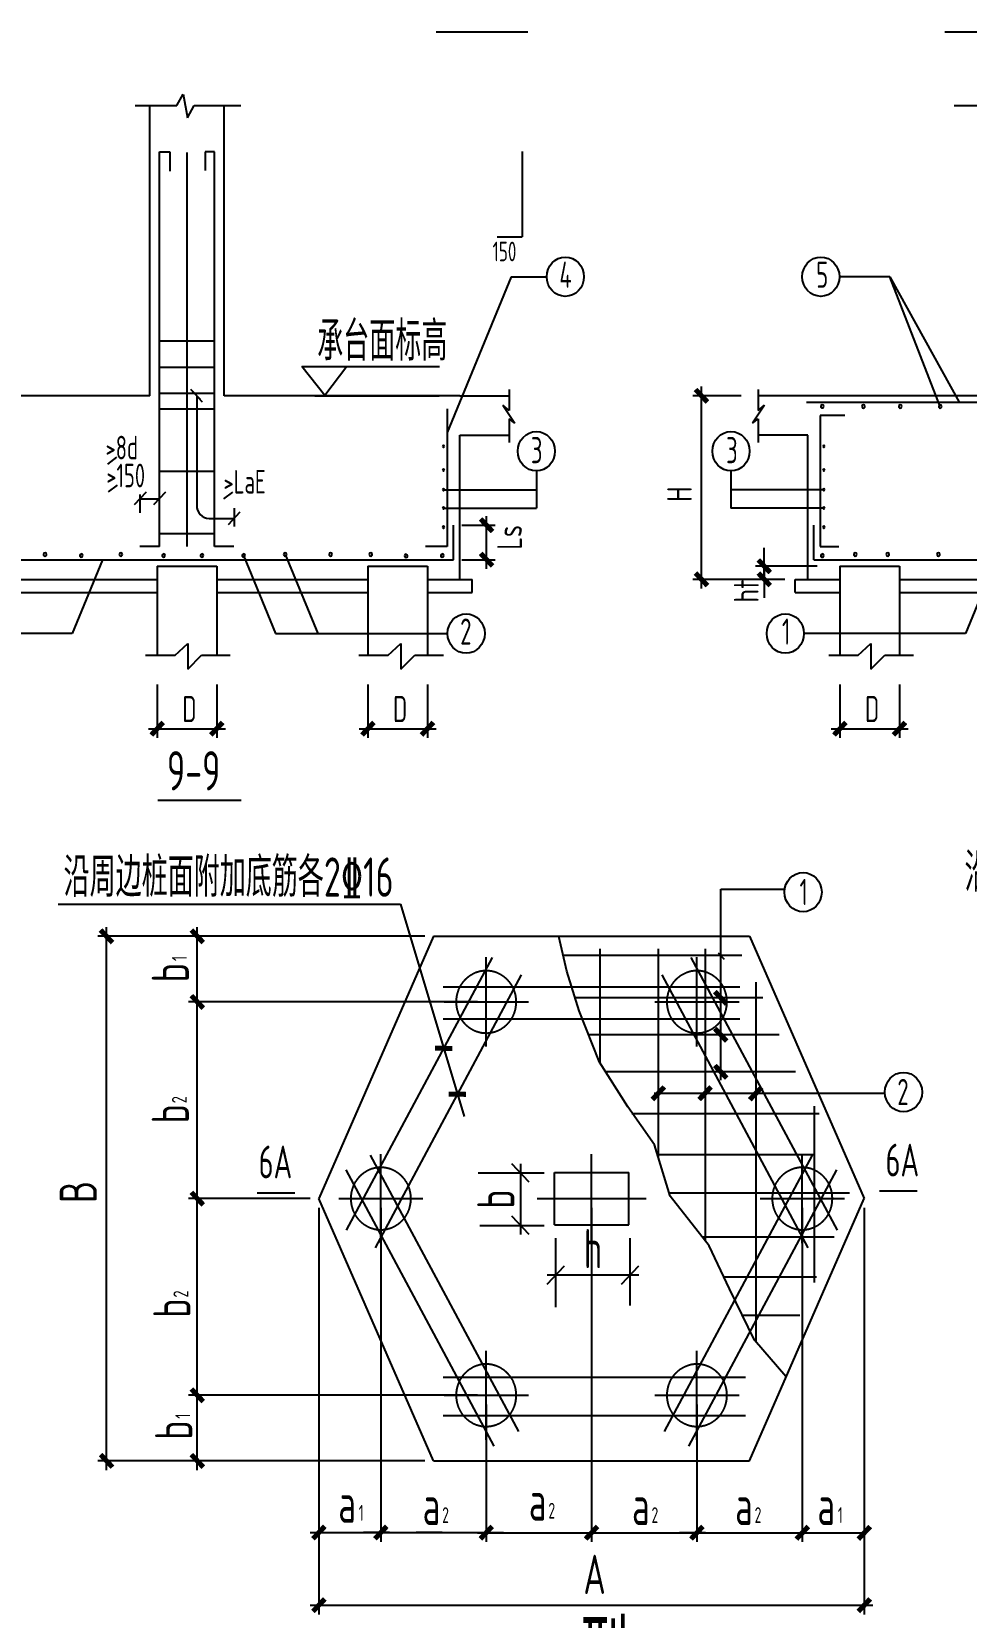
# Model space of a CAD drawing. Extents: x -695511 to 885008, y -751583 to -95266.
# Drawn here: x -355585 to -348460, y -269465 to -257374 of the extents above; entities that cross this region are included whole.
import ezdxf
from ezdxf.enums import TextEntityAlignment as Align

# ---------------------------------------------------------------- set-up
doc = ezdxf.new("R2010")
doc.units = 0
doc.header["$LTSCALE"] = 1000
doc.header["$MEASUREMENT"] = 0
doc.linetypes.add('DASHED', pattern=[3.75, 2.5, -1.25])
for name, color, linetype in [('CT', 3, 'Continuous'), ('GZ', 211, 'Continuous'), ('Z', 2, 'Continuous'), ('ZZX', 7, 'Continuous')]:
    doc.layers.add(name, color=color, linetype=linetype)
doc.styles.add('TSSD_Rein', font='Tssdeng.shx', dxfattribs={"width": 0.7, "bigfont": 'hztxt.shx'})

# ---------------------------------------------------------------- blocks, each defined once
blk = doc.blocks.new('_ArchTick')
at = {"color": 0, "linetype": 'ByBlock', "const_width": 0.4}
blk.add_lwpolyline([(-0.5, -0.5), (0.5, 0.5)], dxfattribs=at)
blk = doc.blocks.new('*E161')
at = {"xscale": 96.00000000047442, "yscale": 96.00000000047442, "zscale": 96.00000000047442, "rotation": 133.9612673319427}
for p in [(28551, -27458), (28662, -27808)]:
    blk.add_blockref('_ArchTick', p, dxfattribs=at)

msp = doc.modelspace()

# ---------------------------------------------------------------- linework, layer by layer
for p, q in [((-354281.7, -260198.4), (-354372.4, -260102.4)), ((-354713.1, -260886.9), (-354803.8, -260982.9)), ((-354565, -260886.9), (-354655.7, -260982.9)), ((-353997.2, -261037.8), (-354087.9, -261133.8))]:
    msp.add_line(p, q)
at = {"layer": 'CT', "color": 3, "linetype": 'Continuous'}
for p, q in [((-351944, -260102.3), (-351944, -260262.9)), ((-350046.8, -260102.3), (-350046.8, -260262.9)), ((-351944, -260262.9), (-351992.8, -260221)), ((-351992.8, -260221), (-351901.6, -260360.6)), ((-349998, -260221), (-350089.2, -260360.6)), ((-350046.8, -260262.9), (-349998, -260221)), ((-351901.6, -260360.6), (-351944, -260326.8)), ((-351944, -260326.8), (-351944, -260506.5)), ((-350089.2, -260360.6), (-350046.8, -260326.8)), ((-350046.8, -260326.8), (-350046.8, -260506.5))]:
    msp.add_line(p, q, dxfattribs=at)
at = {"layer": 'CT', "color": 7, "linetype": 'Continuous'}
for p, q in [((-354627.8, -261450.4), (-354174.2, -261450.4)), ((-353021.3, -261450.4), (-352567.7, -261450.4)), ((-349423.1, -261450.4), (-348969.5, -261450.4))]:
    msp.add_line(p, q, dxfattribs=at)
at = {"layer": 'CT', "linetype": 'Continuous'}
for p, q in [((-355780.7, -261550.4), (-354627.8, -261550.4)), ((-354174.2, -261550.4), (-353021.7, -261550.4)), ((-352567.7, -261550.4), (-352227.5, -261550.4)), ((-352227.5, -261650.4), (-352227.5, -261550.4)), ((-349763.3, -261650.4), (-349763.3, -261550.4)), ((-349763.3, -261550.4), (-349423.1, -261550.4)), ((-348969.5, -261550.4), (-347816.6, -261550.4)), ((-355780.7, -261650.4), (-354627.8, -261650.4)), ((-354174.2, -261650.4), (-353021.3, -261650.4)), ((-352567.7, -261650.4), (-352227.5, -261650.4)), ((-349763.3, -261650.4), (-349423.1, -261650.4)), ((-348969.5, -261650.4), (-347816.6, -261650.4))]:
    msp.add_line(p, q, dxfattribs=at)
at = {"layer": 'GZ', "color": 7, "linetype": 'DASHED'}
for centre in [(-352119.8, -264772.6), (-350513.3, -264772.6), (-352923, -266272.6), (-349710, -266272.6), (-352119.8, -267772.6), (-350513.3, -267772.6)]:
    msp.add_ellipse(centre, major_axis=(0, 240), ratio=0.945, start_param=4.712389, end_param=10.9955743, dxfattribs=at)
at = {"layer": 'Z', "linetype": 'Continuous'}
for p, q in [((-351600, -266472.6), (-351600, -266072.6)), ((-351600, -266072.6), (-351033, -266072.6)), ((-351033, -266472.6), (-351033, -266072.6)), ((-351600, -266472.6), (-351033, -266472.6))]:
    msp.add_line(p, q, dxfattribs=at)
at = {"layer": 'ZZX', "color": 6, "linetype": 'Continuous'}
for p, q in [((-352501.4, -257374.5), (-351802.9, -257374.5)), ((-348623.7, -257374.5), (-347925.2, -257374.5)), ((-351846.4, -258288.4), (-351846.4, -258937.7)), ((-352035.4, -258937.7), (-351846.4, -258937.7)), ((-352416.5, -260250.4), (-352416.5, -261300.4)), ((-349574.3, -260300.4), (-349574.3, -261300.4)), ((-349385.3, -260300.4), (-349574.3, -260300.4)), ((-352369.3, -261400.4), (-352369.3, -261137.9)), ((-349621.5, -261400.4), (-349621.5, -261137.9)), ((-352416.5, -261300.4), (-352583.1, -261300.4)), ((-349574.3, -261300.4), (-349430.3, -261300.4))]:
    msp.add_line(p, q, dxfattribs=at)
at = {"layer": 'ZZX'}
for p, q in [((-354479.6, -257936.7), (-354429.4, -257849.5)), ((-354429.4, -257849.5), (-354396.1, -258030.8)), ((-354796.7, -257936.7), (-354479.6, -257936.7)), ((-354396.1, -258030.8), (-354346, -257936.7)), ((-354346, -257936.7), (-353990, -257936.7)), ((-348552.4, -257936.7), (-348235.3, -257936.7)), ((-348658.4, -260232.1), (-349042.9, -259242.6)), ((-349042.9, -259242.6), (-348513.9, -260200.4)), ((-350176.9, -260150.4), (-350544.7, -260150.4)), ((-350478.5, -261620.4), (-350478.5, -260080.4)), ((-355004.6, -260671.3), (-354936, -260619.5)), ((-351737.1, -260723.8), (-351737.1, -261007.4)), ((-350253.7, -260723.8), (-350253.7, -261007.4)), ((-354998.5, -260884.4), (-354929.9, -260832.6)), ((-354120.7, -260937), (-354052.1, -260885.2)), ((-352445.2, -260866.9), (-351737.1, -260866.9)), ((-349545.6, -260866.9), (-350253.7, -260866.9)), ((-354759.5, -260936), (-354611.4, -260936)), ((-352445.2, -261007.4), (-351737.1, -261007.4)), ((-349545.6, -261007.4), (-350253.7, -261007.4)), ((-352306.8, -261137.9), (-352050.7, -261137.9)), ((-352116.9, -261470.4), (-352116.9, -261067.9)), ((-352306.8, -261400.4), (-352050.7, -261400.4)), ((-350176.9, -261550.4), (-350544.7, -261550.4)), ((-354627.8, -262353.5), (-354627.8, -262759.3)), ((-354174.2, -262353.5), (-354174.2, -262759.3)), ((-353021.3, -262353.5), (-353021.3, -262759.3)), ((-352567.7, -262353.5), (-352567.7, -262759.3)), ((-349423.1, -262353.5), (-349423.1, -262759.3)), ((-348969.5, -262353.5), (-348969.5, -262759.3)), ((-354694, -262689.3), (-354108.1, -262689.3)), ((-353087.5, -262689.3), (-352501.6, -262689.3)), ((-349489.2, -262689.3), (-348903.3, -262689.3)), ((-350331.5, -265369.6), (-350331.5, -263912.1)), ((-350331.5, -263912.1), (-349843.9, -263912.1)), ((-352773.9, -264027.3), (-352288.9, -265647.2)), ((-351505.5, -264537.9), (-351565.2, -264273)), ((-350351.2, -264398.1), (-350304.7, -264447.2)), ((-351410.1, -264840.7), (-351505.5, -264537.9)), ((-350351.2, -264721), (-350304.7, -264770.2)), ((-351254.9, -265231.8), (-351410.1, -264840.7)), ((-350351.2, -265002.9), (-350304.7, -265052)), ((-352491.6, -265128.2), (-352397.9, -265125.3)), ((-351040.2, -265572.4), (-351254.9, -265231.8)), ((-350351.2, -265284.8), (-350304.7, -265333.9)), ((-352386.8, -265478.3), (-352293.1, -265475.4)), ((-350034.9, -265430.6), (-350093, -265508.4)), ((-350837.3, -265862.6), (-351040.2, -265572.4)), ((-350718, -266253.7), (-350837.3, -265862.6)), ((-350419.7, -266632.2), (-350718, -266253.7)), ((-350264.6, -266960.2), (-350419.7, -266632.2)), ((-350073.7, -267351.3), (-350264.6, -266960.2)), ((-349835, -267628.8), (-350073.7, -267351.3))]:
    msp.add_line(p, q, dxfattribs=at)
at = {"layer": 'ZZX', "color": 7, "linetype": 'Continuous'}
for p, q in [((-354684.5, -260150.4), (-354684.5, -257936.7)), ((-354117.5, -260150.4), (-354117.5, -257936.7)), ((-354684.5, -260150.4), (-356480, -260150.4)), ((-354327.1, -260150.4), (-354327.1, -260985.8)), ((-352322, -260150.4), (-354117.5, -260150.4)), ((-353425.6, -260150.4), (-352657, -260150.4)), ((-352657, -260150.4), (-352477.5, -260150.4)), ((-352322, -260150.4), (-351944, -260150.4)), ((-349668.8, -260150.4), (-350046.8, -260150.4)), ((-347306.3, -260150.4), (-349668.8, -260150.4)), ((-352322, -261550.4), (-352322, -260450.4)), ((-352322, -260450.4), (-351944, -260450.4)), ((-349668.8, -260450.4), (-350046.8, -260450.4)), ((-349668.8, -261550.4), (-349668.8, -260450.4)), ((-354759.5, -260903.9), (-354759.5, -261043.2)), ((-354042.6, -261008.9), (-354042.6, -261148.2)), ((-354232.6, -261085.8), (-354042.6, -261085.8)), ((-349999.7, -261520.4), (-349999.7, -261310.4)), ((-349596.5, -261450.4), (-350065.8, -261450.4)), ((-349999.7, -261550.4), (-349999.7, -261450.4)), ((-349999.7, -261480.4), (-349999.7, -261690.4)), ((-349936.7, -261550.4), (-350065.8, -261550.4)), ((-352521.4, -264272.6), (-353395.5, -266272.6)), ((-352521.4, -264272.6), (-350111.7, -264272.6)), ((-350111.7, -264272.6), (-349237.5, -266272.6)), ((-352521.4, -268272.6), (-353395.5, -266272.6)), ((-350111.7, -268272.6), (-349237.5, -266272.6)), ((-352521.4, -268272.6), (-350111.7, -268272.6))]:
    msp.add_line(p, q, dxfattribs=at)
at = {"layer": 'ZZX', "color": 6}
for p, q in [((-354611.4, -261300.4), (-354611.4, -258290.6)), ((-354611.4, -258291.7), (-354531.6, -258291.7)), ((-354531.6, -258291.7), (-354531.6, -258438.9)), ((-354400.9, -261300.4), (-354400.9, -258296.5)), ((-354191.2, -258291.7), (-354263, -258291.7)), ((-354263, -258291.7), (-354263, -258433)), ((-354191.2, -261300.4), (-354191.2, -258290.6)), ((-354611.4, -259731.3), (-354191.2, -259731.3)), ((-354611.4, -259931.3), (-354191.2, -259931.3)), ((-354611.4, -260131.3), (-354191.2, -260131.3)), ((-354611.4, -260250.4), (-354191.2, -260250.4)), ((-349679, -260200.4), (-345558, -260200.4)), ((-354611.4, -260725.4), (-354191.2, -260725.4)), ((-354611.4, -261200.4), (-354191.2, -261200.4)), ((-356432.8, -261400.4), (-352369.3, -261400.4)), ((-354611.4, -261300.4), (-354759.5, -261300.4)), ((-354043.1, -261300.4), (-354191.2, -261300.4)), ((-349621.5, -261400.4), (-345558, -261400.4)), ((-354623.5, -263233.6), (-353987.5, -263233.6)), ((-350172.1, -264418.9), (-351532.3, -264418.9)), ((-351253.1, -264369.2), (-351253.1, -265234.8)), ((-350807.5, -264369.2), (-350807.5, -265960.3)), ((-350451.1, -264369.2), (-350451.1, -266592.4)), ((-352447, -264657.3), (-350186, -264657.3)), ((-350064.9, -264622.1), (-350064.9, -267361.5)), ((-350011.8, -264741.9), (-351441.2, -264741.9)), ((-352447, -264902.3), (-350186, -264902.3)), ((-349886.6, -265023.7), (-351337.5, -265023.7)), ((-349761.4, -265305.6), (-351208.4, -265305.6)), ((-349581.2, -265625.3), (-351009, -265625.3)), ((-349619.4, -265568.8), (-349619.4, -266912.1)), ((-349619.4, -265939.4), (-350813.9, -265939.4)), ((-350761.1, -268049.5), (-349632.4, -265941.8)), ((-350575, -268161.1), (-349446.3, -266053.4)), ((-353866.3, -266228.5), (-353578.1, -266228.5)), ((-349349.7, -266232.4), (-350724.5, -266232.4)), ((-349122, -266214), (-348833.8, -266214)), ((-349467.7, -266565.6), (-350472.2, -266565.6)), ((-349601.4, -266871.1), (-350306.7, -266871.1)), ((-349729.7, -267164.1), (-350165.1, -267164.1))]:
    msp.add_line(p, q, dxfattribs=at)
at = {"layer": 'ZZX', "linetype": 'Continuous'}
for p, q in [((-351928.3, -259242.6), (-352416.5, -260430.3)), ((-351928.3, -259242.6), (-351658.6, -259242.6)), ((-349042.9, -259242.6), (-349427, -259242.6)), ((-353524.3, -259928.1), (-352474.9, -259928.1)), ((-353351.3, -260148.5), (-353524.3, -259928.1)), ((-353182.2, -259928.1), (-353351.3, -260148.5)), ((-355044.6, -261400.4), (-355276.2, -261963.9)), ((-353969.6, -261368.7), (-353725, -261963.9)), ((-353652.5, -261360.8), (-353404.6, -261963.9)), ((-348233.3, -261400.4), (-348465, -261963.9)), ((-354627.8, -261450.4), (-354627.8, -262128.7)), ((-354174.2, -261450.4), (-354174.2, -262128.7)), ((-353021.3, -261450.4), (-353021.3, -262128.7)), ((-352567.7, -261450.4), (-352567.7, -262128.7)), ((-349423.1, -261450.4), (-349423.1, -262128.7)), ((-348969.5, -261450.4), (-348969.5, -262128.7)), ((-355276.2, -261963.9), (-356508.8, -261963.9)), ((-353725, -261963.9), (-352414.5, -261963.9)), ((-348465, -261963.9), (-349697.6, -261963.9)), ((-354716.6, -262128.7), (-354493.1, -262128.7)), ((-354494.8, -262130.2), (-354395.5, -262040.2)), ((-354395.5, -262040.2), (-354395.5, -262235.3)), ((-354395.5, -262235.3), (-354289.9, -262128.7)), ((-354289.9, -262128.7), (-354072.3, -262128.7)), ((-353090.7, -262128.7), (-352867.3, -262128.7)), ((-352868.9, -262130.2), (-352769.6, -262040.2)), ((-352769.6, -262040.2), (-352769.6, -262235.3)), ((-352769.6, -262235.3), (-352664, -262128.7)), ((-352664, -262128.7), (-352446.5, -262128.7)), ((-349507.3, -262128.7), (-349283.9, -262128.7)), ((-349285.5, -262130.2), (-349186.2, -262040.2)), ((-349186.2, -262040.2), (-349186.2, -262235.3)), ((-349186.2, -262235.3), (-349080.6, -262128.7)), ((-349080.6, -262128.7), (-348863.1, -262128.7)), ((-355383.2, -264027.3), (-352773.9, -264027.3)), ((-350840.5, -265469.1), (-349080.1, -265469.1))]:
    msp.add_line(p, q, dxfattribs=at)
at = {"layer": 'ZZX', "color": 1}
for p, q in [((-354299.1, -260180), (-354355, -260120.8)), ((-352119.8, -265112.6), (-352119.8, -264432.6)), ((-350513.3, -265112.6), (-350513.3, -264432.6)), ((-352441.1, -264772.6), (-351798.5, -264772.6)), ((-350834.6, -264772.6), (-350192, -264772.6)), ((-352923, -266612.6), (-352923, -265932.6)), ((-351316.5, -266612.6), (-351316.5, -265932.6)), ((-349710, -266612.6), (-349710, -265932.6)), ((-353244.3, -266272.6), (-352601.7, -266272.6)), ((-351732.3, -266272.6), (-350900.7, -266272.6)), ((-350031.3, -266272.6), (-349388.7, -266272.6)), ((-352119.8, -268112.6), (-352119.8, -267432.6)), ((-350513.3, -268112.6), (-350513.3, -267432.6)), ((-352441.1, -267772.6), (-351798.5, -267772.6)), ((-350834.6, -267772.6), (-350192, -267772.6))]:
    msp.add_line(p, q, dxfattribs=at)
at = {"layer": 'ZZX', "color": 7}
for p, q in [((-349842.2, -261550.4), (-350284.1, -261550.4)), ((-352587.6, -264272.6), (-355080.5, -264272.6)), ((-355014.4, -268342.6), (-355014.4, -264202.6)), ((-352587.6, -264272.6), (-354388.4, -264272.6)), ((-354322.3, -264842.6), (-354322.3, -264202.6)), ((-352185.9, -264772.6), (-354388.4, -264772.6)), ((-354322.3, -266342.6), (-354322.3, -264702.6)), ((-352180.3, -266077.3), (-351677.3, -266077.3)), ((-351791.3, -266147.3), (-351923.6, -266007.3)), ((-351857.4, -266007.3), (-351857.4, -266547.3)), ((-354322.3, -267842.6), (-354322.3, -266202.6)), ((-353461.7, -266272.6), (-354388.4, -266272.6)), ((-353461.7, -266272.6), (-354388.4, -266272.6)), ((-353395.5, -266342.6), (-353395.5, -268889.1)), ((-352923, -266342.6), (-352923, -268889.1)), ((-351316.5, -266342.6), (-351316.5, -268890.3)), ((-349710, -266342.6), (-349710, -268890.9)), ((-349237.5, -266342.6), (-349237.5, -269443.1)), ((-349237.5, -266342.6), (-349237.5, -268891.5)), ((-352169.2, -266477.3), (-351677.3, -266477.3)), ((-351791.3, -266547.3), (-351923.6, -266407.3)), ((-351589.6, -267100), (-351589.6, -266573.4)), ((-351022.6, -267088.3), (-351022.6, -266573.4)), ((-351655.7, -266924.3), (-351523.4, -266784.3)), ((-351088.7, -266924.3), (-350956.4, -266784.3)), ((-351655.7, -266854.3), (-350956.4, -266854.3)), ((-352185.9, -267772.6), (-354388.4, -267772.6)), ((-352185.9, -267772.6), (-354388.4, -267772.6)), ((-354322.3, -268342.6), (-354322.3, -267702.6)), ((-353395.5, -267842.6), (-353395.5, -269443.1)), ((-352119.8, -267842.6), (-352119.8, -268889.7)), ((-350513.3, -267842.6), (-350513.3, -268890.3)), ((-352587.6, -268272.6), (-355080.5, -268272.6)), ((-352587.6, -268272.6), (-354388.4, -268272.6)), ((-353461.7, -268819.1), (-352856.9, -268819.1)), ((-352856.9, -268819.1), (-353055.3, -268819.1)), ((-352923, -268819.1), (-352521.4, -268819.1)), ((-352455.3, -268819.7), (-352653.7, -268819.7)), ((-352587.6, -268819.1), (-352389.1, -268819.1)), ((-352521.4, -268819.7), (-352119.8, -268819.7)), ((-352185.9, -268819.7), (-351987.5, -268819.7)), ((-352185.9, -268820.3), (-351250.4, -268820.3)), ((-351382.7, -268820.3), (-350447.1, -268820.3)), ((-350447.1, -268820.3), (-350645.6, -268820.3)), ((-350513.3, -268820.3), (-350111.7, -268820.3)), ((-350177.8, -268820.3), (-349710, -268820.3)), ((-349776.2, -268820.3), (-349237.5, -268820.3)), ((-353461.7, -269373.1), (-349171.4, -269373.1))]:
    msp.add_line(p, q, dxfattribs=at)
at = {"layer": 'ZZX', "color": 6, "linetype": 'DASHED'}
for p, q in [((-352073.2, -264432.9), (-353187.8, -266514.4)), ((-350559.9, -264432.9), (-349445.3, -266514.4)), ((-351852, -264565.6), (-352966.6, -266647)), ((-350781.1, -264565.6), (-349666.5, -266647)), ((-351872, -268049.5), (-353000.7, -265941.8)), ((-352058.1, -268161.1), (-353186.8, -266053.4)), ((-352447, -267633.4), (-350143, -267633.4)), ((-352447, -267926.3), (-350143, -267926.3))]:
    msp.add_line(p, q, dxfattribs=at)
at = {"layer": 'ZZX', "linetype": 'Continuous'}
for centre, major_axis, start_param, end_param in [((-351516.8, -259242.6), (0, 150), -1.5707963, 4.712389), ((-349568.8, -259242.6), (0, 150), -1.5707963, 4.712389), ((-349557.4, -260231.3), (0, 12.5), -1.5707963, 1.5707963), ((-349557.4, -260231.3), (0, 12.5), 1.5707963, 4.712389), ((-349244.4, -260232.1), (0, 12.5), -1.5707963, 1.5707963), ((-349244.4, -260232.1), (0, 12.5), 1.5707963, 4.712389), ((-348962.9, -260232.1), (0, 12.5), -1.5707963, 1.5707963), ((-348962.9, -260232.1), (0, 12.5), 1.5707963, 4.712389), ((-348658.4, -260232.1), (0, 12.5), -1.5707963, 1.5707963), ((-348658.4, -260232.1), (0, 12.5), 1.5707963, 4.712389), ((-351737.1, -260573.8), (0, 150), -1.5707963, 4.712389), ((-350253.7, -260573.8), (0, 150), -1.5707963, 4.712389), ((-352445.2, -260536.5), (0, 7.5), -1.5707963, 1.5707963), ((-352445.2, -260536.5), (0, 7.5), 1.5707963, 4.712389), ((-349545.6, -260536.5), (0, 7.5), 4.712389, 7.8539816), ((-349545.6, -260536.5), (0, 7.5), 1.5707963, 4.712389), ((-352445.2, -260716.9), (0, 7.5), -1.5707963, 1.5707963), ((-352445.2, -260716.9), (0, 7.5), 1.5707963, 4.712389), ((-349545.6, -260716.9), (0, 7.5), 4.712389, 7.8539816), ((-349545.6, -260716.9), (0, 7.5), 1.5707963, 4.712389), ((-352445.2, -260866.9), (0, 7.5), 4.712389, 7.8539816), ((-352445.2, -260866.9), (0, 7.5), 1.5707963, 4.712389), ((-349545.6, -260866.9), (0, 7.5), 4.712389, 7.8539816), ((-349545.6, -260866.9), (0, 7.5), 1.5707963, 4.712389), ((-352445.2, -261007.4), (0, 7.5), -1.5707963, 1.5707963), ((-352445.2, -261007.4), (0, 7.5), 1.5707963, 4.712389), ((-349545.6, -261007.4), (0, 7.5), -1.5707963, 1.5707963), ((-349545.6, -261007.4), (0, 7.5), 1.5707963, 4.712389), ((-352445.2, -261153.7), (0, 7.5), -1.5707963, 1.5707963), ((-352445.2, -261153.7), (0, 7.5), 1.5707963, 4.712389), ((-349545.6, -261153.7), (0, 7.5), -1.5707963, 1.5707963), ((-349545.6, -261153.7), (0, 7.5), 1.5707963, 4.712389), ((-355483.5, -261360.8), (0, 12.5), -1.5707963, 1.5707963), ((-355483.5, -261360.8), (0, 12.5), 1.5707963, 4.712389), ((-355207, -261368.7), (0, 12.5), 4.712389, 7.8539816), ((-355207, -261368.7), (0, 12.5), 1.5707963, 4.712389), ((-354905.2, -261360.8), (0, 12.5), -1.5707963, 1.5707963), ((-354905.2, -261360.8), (0, 12.5), 1.5707963, 4.712389), ((-354579.3, -261368.7), (0, 12.5), -1.5707963, 1.5707963), ((-354579.3, -261368.7), (0, 12.5), 1.5707963, 4.712389), ((-354286.7, -261368.7), (0, 12.5), 4.712389, 7.8539816), ((-354286.7, -261368.7), (0, 12.5), 1.5707963, 4.712389), ((-353969.6, -261368.7), (0, 12.5), -1.5707963, 1.5707963), ((-353969.6, -261368.7), (0, 12.5), 1.5707963, 4.712389), ((-353652.5, -261360.8), (0, 12.5), 4.712389, 7.8539816), ((-353652.5, -261360.8), (0, 12.5), 1.5707963, 4.712389), ((-353305.9, -261360.8), (0, 12.5), -1.5707963, 1.5707963), ((-353305.9, -261360.8), (0, 12.5), 1.5707963, 4.712389), ((-353000, -261360.8), (0, 12.5), -1.5707963, 1.5707963), ((-353000, -261360.8), (0, 12.5), 1.5707963, 4.712389), ((-352731.2, -261371.5), (0, 12.5), -1.5707963, 1.5707963), ((-352731.2, -261371.5), (0, 12.5), 1.5707963, 4.712389), ((-352455, -261369.1), (0, 12.5), -1.5707963, 1.5707963), ((-352455, -261369.1), (0, 12.5), 1.5707963, 4.712389), ((-349557.4, -261369.5), (0, 12.5), 4.712389, 7.8539816), ((-349557.4, -261369.5), (0, 12.5), 1.5707963, 4.712389), ((-349306, -261360.8), (0, 12.5), -1.5707963, 1.5707963), ((-349306, -261360.8), (0, 12.5), 1.5707963, 4.712389), ((-349058.4, -261360.8), (0, 12.5), -1.5707963, 1.5707963), ((-349058.4, -261360.8), (0, 12.5), 1.5707963, 4.712389), ((-348672.3, -261360.8), (0, 12.5), -1.5707963, 1.5707963), ((-348672.3, -261360.8), (0, 12.5), 1.5707963, 4.712389), ((-352272.8, -261963.9), (0, 150), -1.5707963, 4.712389), ((-349839.3, -261963.9), (0, 150), -1.5707963, 4.712389), ((-349703.9, -263935.6), (0, 150), -1.5707963, 4.712389), ((-348938.6, -265460.6), (0, 150), 4.712389, 10.9955743)]:
    msp.add_ellipse(centre, major_axis=major_axis, ratio=0.945, start_param=start_param, end_param=end_param, dxfattribs=at)
at = {"layer": 'ZZX', "color": 7, "linetype": 'Continuous'}
msp.add_ellipse((-354232.6, -260985.8), major_axis=(0, 100), ratio=0.945, start_param=1.5707963, end_param=3.1415927, dxfattribs=at)

# ---------------------------------------------------------------- block references
at = {"xscale": 0.945}
msp.add_blockref('*E161', (-379425.6, -237668.5), dxfattribs=at)
at = {"zscale": 96.00000000000423}
for p, xscale, yscale, rotation in [((-350478.5, -260150.4), 96.00000000000423, 90.72000000000398, 90), ((-352116.9, -261137.9), 96.00000000000423, 90.72000000000398, 90), ((-352116.9, -261400.4), 96.00000000000423, 90.72000000000398, 90), ((-349999.7, -261450.4), 96.00000000000423, 90.72000000000398, 90), ((-350478.5, -261550.4), 96.00000000000423, 90.72000000000398, 90), ((-349999.7, -261550.4), 96.00000000000423, 90.72000000000398, 90), ((-354627.8, -262689.3), 90.72000000000398, 96.00000000000423, 180.0000000000032), ((-354174.2, -262689.3), 90.72000000000398, 96.00000000000423, 180.0000000000032), ((-353021.3, -262689.3), 90.72000000000398, 96.00000000000423, 180.0000000000032), ((-352567.7, -262689.3), 90.72000000000398, 96.00000000000423, 180.0000000000032), ((-349423.1, -262689.3), 90.72000000000398, 96.00000000000423, 180.0000000000032), ((-348969.5, -262689.3), 90.72000000000398, 96.00000000000423, 180.0000000000032), ((-355014.4, -264272.6), 96.00000000000423, 90.72000000000398, 90), ((-354322.3, -264272.6), 96.00000000000423, 90.72000000000398, 90), ((-354322.3, -264772.6), 96.00000000000423, 90.72000000000398, 90), ((-350331.5, -264741.9), 96.00000000000423, 90.72000000000398, 90), ((-350331.5, -265023.7), 96.00000000000423, 90.72000000000398, 90), ((-350331.5, -265305.6), 96.00000000000423, 90.72000000000398, 90), ((-350807.5, -265469.1), 90.72000000000398, 96.00000000000423, 180.0000000000032), ((-350451.1, -265469.1), 90.72000000000398, 96.00000000000423, 180.0000000000032), ((-350064.9, -265470.9), 90.72000000000398, 96.00000000000423, 180.0000000000032), ((-354322.3, -266272.6), 96.00000000000423, 90.72000000000398, 90), ((-354322.3, -267772.6), 96.00000000000423, 90.72000000000398, 90), ((-355014.4, -268272.6), 96.00000000000423, 90.72000000000398, 90), ((-354322.3, -268272.6), 96.00000000000423, 90.72000000000398, 90), ((-353395.5, -268819.1), 90.72000000000398, 96.00000000000423, 180.0000000000032), ((-352923, -268819.1), 90.72000000000398, 96.00000000000423, 180.0000000000032), ((-352119.2, -268819.7), 90.72000000000398, 96.00000000000423, 180.0000000000032), ((-351316.5, -268820.3), 90.72000000000398, 96.00000000000423, 180.0000000000032), ((-350513.3, -268820.3), 90.72000000000398, 96.00000000000423, 180.0000000000032), ((-349709.5, -268820.9), 90.72000000000398, 96.00000000000423, 180.0000000000032), ((-349237.5, -268821.5), 90.72000000000398, 96.00000000000423, 180.0000000000032), ((-353395.5, -269373.1), 90.72000000000398, 96.00000000000423, 180.0000000000032), ((-349237.5, -269373.1), 90.72000000000398, 96.00000000000423, 180.0000000000032)]:
    msp.add_blockref('_ArchTick', p, dxfattribs=dict(at, xscale=xscale, yscale=yscale, rotation=rotation))

# ---------------------------------------------------------------- texts
at = {"layer": 'ZZX', "linetype": 'Continuous', "style": 'TSSD_Rein', "width": 0.6615}
for s, height, p in [('150', 150, (-352070.8, -259125.3)), ('4', 200, (-351562.3, -259327.4)), ('5', 200, (-349604, -259327.4)), ('承台面标高', 300, (-353408.4, -259883.3)), ('>8d', 180, (-355021.4, -260635.8)), ('3', 200, (-351779.3, -260665.3)), ('3', 200, (-350290.8, -260665.3)), ('>150', 180, (-355015.4, -260848.9)), ('>LaE', 180, (-354121.9, -260896.1)), ('2', 200, (-352318.2, -262048.8)), ('1', 200, (-349864.8, -262048.8)), ('沿周边桩面附加底筋各2\x8416', 300, (-355341.9, -263970.9)), ('沿周边桩面附加底筋各2\x8416', 300, (-348472.7, -263932.3)), ('1', 200, (-349731, -264034.7)), ('2', 200, (-348985.5, -265559.8))]:
    msp.add_text(s, height=height, dxfattribs=at).set_placement(p)
at = {"layer": 'ZZX', "color": 7, "style": 'TSSD_Rein', "width": 0.740741}
for s, height, p in [('H', 189, (-350552.2, -260958.6)), ('Ls', 189, (-351847.4, -261324.4)), ('B', 283.5, (-355088.9, -266307.7))]:
    msp.add_text(s, height=height, rotation=90, dxfattribs=at).set_placement(p)
at = {"layer": 'ZZX', "color": 7, "linetype": 'Continuous', "style": 'TSSD_Rein', "width": 0.793651}
msp.add_text('h\x8et', height=189, rotation=90, dxfattribs=at).set_placement((-350136.9, -261640.2), align=Align.MIDDLE_CENTER)
at = {"layer": 'ZZX', "style": 'TSSD_Rein', "width": 0.6615}
for s, height, p in [('D', 200, (-354436.6, -262639.3)), ('D', 200, (-352830.1, -262639.3)), ('D', 200, (-349231.9, -262639.3)), ('A', 300, (-351378.7, -269288.2))]:
    msp.add_text(s, height=height, dxfattribs=at).set_placement(p)
at = {"layer": 'ZZX', "color": 2, "linetype": 'Continuous', "style": 'TSSD_Rein', "width": 0.6615}
msp.add_text('9-9', height=300, dxfattribs=at).set_placement((-354554.1, -263160.4))
at = {"layer": 'ZZX', "color": 7, "style": 'TSSD_Rein', "width": 0.740741}
for s, height, p in [('b', 283.5, (-354527.9, -264549.6)), ('1', 113.4, (-354459, -264441.4)), ('2', 113.4, (-354459, -265518.6)), ('b', 283.5, (-354527.9, -265626.8)), ('b', 283.5, (-352046.4, -266277.3)), ('b', 283.5, (-354516.4, -267108.4)), ('2', 113.4, (-354447.5, -267000.2)), ('1', 113.4, (-354433.1, -267930.9)), ('b', 283.5, (-354502.1, -268039.2))]:
    msp.add_text(s, height=height, rotation=90, dxfattribs=at).set_placement(p, align=Align.MIDDLE_CENTER)
at = {"layer": 'ZZX', "color": 2, "style": 'TSSD_Rein', "width": 0.6615}
for s, height, p in [('6A', 250, (-353855.1, -266118.1)), ('6A', 250, (-349075.2, -266103.6)), ('型', 600, (-351418.3, -270095.3))]:
    msp.add_text(s, height=height, dxfattribs=at).set_placement(p)
at = {"layer": 'ZZX', "style": 'TSSD_Rein', "width": 0.6615}
for s, p in [('h', (-351306.1, -266654.3)), ('a', (-353180.6, -268594.9)), ('a', (-351727.5, -268578.1)), ('a', (-352537.4, -268611.7)), ('a', (-350941.4, -268611.7)), ('a', (-350155.3, -268611.7)), ('a', (-349528, -268611.7))]:
    msp.add_text(s, height=300, dxfattribs=at).set_placement(p, align=Align.MIDDLE_CENTER)
at = {"layer": 'ZZX', "color": 7, "style": 'TSSD_Rein', "width": 0.6615}
for s, p in [('1', (-353072.8, -268669.3)), ('2', (-352429.7, -268686)), ('2', (-351619.8, -268652.5)), ('2', (-350833.7, -268686)), ('2', (-350047.6, -268686)), ('1', (-349420.3, -268686))]:
    msp.add_text(s, height=120, dxfattribs=at).set_placement(p, align=Align.MIDDLE_CENTER)

doc.saveas('drawing.dxf')
